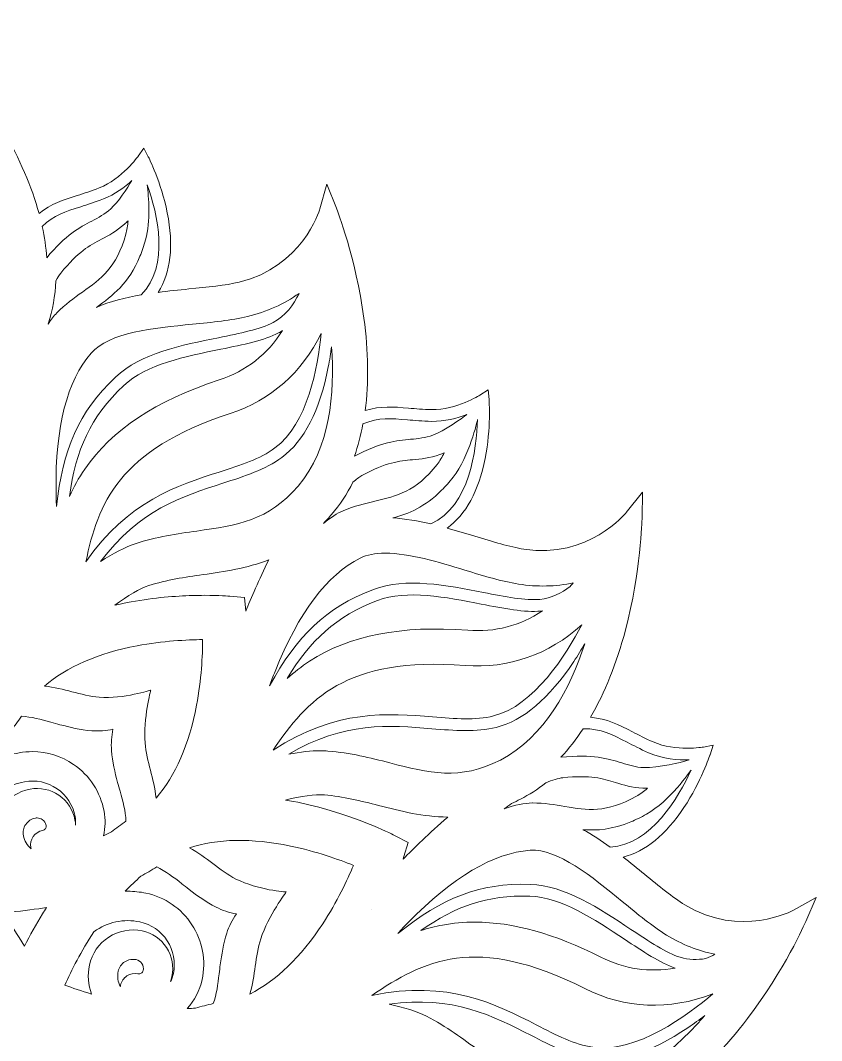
# Model space of a CAD drawing. Header units: millimetres. Extents: x 33 to 1311, y -849 to -20.
# Drawn here: x 1144.9 to 1281.2, y -193.4 to -19.9 of the extents above; entities that cross this region are included whole.
import ezdxf

# ---------------------------------------------------------------- set-up
doc = ezdxf.new("R2010")
doc.units = ezdxf.units.MM
doc.header["$MEASUREMENT"] = 0
doc.layers.add('Layer 4', color=7, linetype='Continuous')

msp = doc.modelspace()

# ---------------------------------------------------------------- linework, layer by layer
at = {"layer": 'Layer 4', "lineweight": 0}
for points, knots in [([(1276.78, -244.55), (1276.68, -244.56), (1266.57, -245.61), (1260.06, -236.65), (1258.62, -234.67), (1257.2, -232.02), (1255.7, -229.21), (1255.09, -228.06), (1254.46, -226.88), (1253.81, -225.71), (1257.51, -226.09), (1261.66, -224.79), (1266.04, -221.84), (1270.42, -218.89), (1273.46, -215.37), (1273.59, -215.22), (1273.59, -215.22), (1274.68, -213.95), (1274.68, -213.95), (1274.68, -213.95), (1273.04, -213.6), (1273.04, -213.6), (1272.99, -213.58), (1268.4, -212.55), (1265.49, -209.53), (1264.47, -208.47), (1263.66, -207.51), (1262.88, -206.58), (1261.14, -204.5), (1259.67, -202.75), (1256.93, -201.42), (1260.96, -198.46), (1264.87, -194.52), (1268.57, -189.66), (1274.88, -181.38), (1278.35, -173.45), (1278.49, -173.12), (1278.49, -173.12), (1280.25, -169.06), (1280.25, -169.06), (1280.25, -169.06), (1276.39, -171.21), (1276.39, -171.21), (1276.3, -171.26), (1267.36, -176.09), (1257.92, -170.31), (1255.83, -169.03), (1253.51, -167.12), (1251.04, -165.1), (1249.87, -164.13), (1248.66, -163.14), (1247.43, -162.18), (1251.19, -161.23), (1254.71, -158.39), (1257.76, -153.78), (1260.68, -149.38), (1262.14, -144.96), (1262.2, -144.78), (1262.2, -144.78), (1262.73, -143.19), (1262.73, -143.19), (1262.73, -143.19), (1261.08, -143.48), (1261.08, -143.48), (1261.03, -143.49), (1256.39, -144.3), (1252.55, -142.62), (1251.19, -142.03), (1250.08, -141.45), (1249.01, -140.89), (1246.69, -139.68), (1244.72, -138.66), (1241.86, -138.42), (1244.3, -134.25), (1246.3, -129.3), (1247.8, -123.63), (1250.46, -113.57), (1250.63, -104.92), (1250.64, -104.55), (1250.64, -104.55), (1250.71, -100.14), (1250.71, -100.14), (1250.71, -100.14), (1247.96, -103.6), (1247.96, -103.6), (1247.9, -103.68), (1241.49, -111.57), (1230.55, -109.84), (1228.14, -109.46), (1225.26, -108.58), (1222.21, -107.65), (1220.66, -107.18), (1219.07, -106.7), (1217.47, -106.26), (1220.67, -103.97), (1222.89, -99.95), (1223.96, -94.43), (1224.97, -89.25), (1224.64, -84.61), (1224.62, -84.41), (1224.62, -84.41), (1224.49, -82.74), (1224.49, -82.74), (1224.49, -82.74), (1223.08, -83.65), (1223.08, -83.65), (1223.04, -83.67), (1219.06, -86.19), (1214.87, -86.11), (1213.4, -86.09), (1212.15, -85.97), (1210.94, -85.87), (1208.38, -85.64), (1206.21, -85.46), (1203.55, -86.28), (1204.18, -81.56), (1204.11, -76.3), (1203.34, -70.59), (1201.95, -60.27), (1198.8, -52.21), (1198.66, -51.87), (1198.66, -51.87), (1197.05, -47.8), (1197.05, -47.8), (1197.05, -47.8), (1195.83, -52.01), (1195.83, -52.01), (1195.71, -52.41), (1192.84, -61.86), (1182.13, -64.44), (1179.75, -65.01), (1176.75, -65.31), (1173.58, -65.61), (1171.87, -65.78), (1170.11, -65.95), (1168.35, -66.18), (1170.49, -62.83), (1171.04, -58.22), (1169.9, -52.64), (1168.85, -47.46), (1166.77, -43.31), (1166.68, -43.13), (1166.68, -43.13), (1165.92, -41.64), (1165.92, -41.64), (1165.92, -41.64), (1164.96, -43.01), (1164.96, -43.01), (1164.94, -43.05), (1162.22, -46.9), (1158.32, -48.43), (1156.95, -48.97), (1155.75, -49.35), (1154.59, -49.71), (1152.21, -50.46), (1150.18, -51.1), (1148.1, -52.78), (1146.86, -48.24), (1144.82, -43.49), (1141.97, -38.59), (1136.73, -29.59), (1130.74, -23.35), (1130.48, -23.09), (1130.48, -23.09), (1127.44, -19.95), (1127.44, -19.95), (1127.44, -19.95), (1127.92, -24.3), (1127.92, -24.3), (1127.96, -24.72), (1128.92, -34.55), (1120.02, -41.03), (1118.04, -42.47), (1115.38, -43.88), (1112.57, -45.38), (1111.06, -46.19), (1109.51, -47.02), (1107.97, -47.9), (1108.67, -43.99), (1107.4, -39.53), (1104.22, -34.81), (1101.27, -30.43), (1097.75, -27.39), (1097.61, -27.26), (1097.61, -27.26), (1096.33, -26.17), (1096.33, -26.17), (1096.33, -26.17), (1095.98, -27.81), (1095.98, -27.81), (1095.97, -27.86), (1094.93, -32.45), (1091.91, -35.36), (1090.85, -36.38), (1089.89, -37.19), (1088.96, -37.97), (1087.04, -39.57), (1085.41, -40.94), (1084.12, -43.29), (1081.25, -39.57), (1077.53, -35.95), (1073.02, -32.51), (1064.74, -26.21), (1056.81, -22.74), (1056.48, -22.59), (1056.48, -22.59), (1052.43, -20.83), (1052.43, -20.83), (1052.43, -20.83), (1054.57, -24.7), (1054.57, -24.7), (1054.62, -24.78), (1059.46, -33.72), (1053.68, -43.17), (1052.4, -45.26), (1050.49, -47.58), (1048.46, -50.04), (1047.38, -51.36), (1046.26, -52.72), (1045.19, -54.11), (1044.33, -50.24), (1041.45, -46.61), (1036.72, -43.47), (1032.32, -40.56), (1027.9, -39.09), (1027.72, -39.03), (1027.72, -39.03), (1026.13, -38.51), (1026.13, -38.51), (1026.13, -38.51), (1026.42, -40.16), (1026.42, -40.16), (1026.43, -40.21), (1027.24, -44.85), (1025.56, -48.69), (1024.97, -50.04), (1024.39, -51.16), (1023.83, -52.23), (1022.67, -54.45), (1021.68, -56.34), (1021.4, -59), (1017.31, -56.66), (1012.49, -54.74), (1007, -53.29), (996.94, -50.63), (988.28, -50.46), (987.92, -50.45), (987.92, -50.45), (983.5, -50.38), (983.5, -50.38), (983.5, -50.38), (986.96, -53.12), (986.96, -53.12), (987.04, -53.19), (994.93, -59.6), (993.2, -70.54), (992.82, -72.95), (991.95, -75.83), (991.02, -78.88), (990.52, -80.51), (990.01, -82.18), (989.55, -83.88), (987.27, -80.64), (983.24, -78.39), (977.67, -77.31), (972.49, -76.3), (967.85, -76.64), (967.65, -76.65), (967.65, -76.65), (967.5, -76.66), (967.5, -76.66), (967.5, -76.66), (967.19, -76.6), (967.19, -76.6), (967.19, -76.6), (967.25, -76.68), (967.25, -76.68), (967.25, -76.68), (965.98, -76.78), (965.98, -76.78), (965.98, -76.78), (966.89, -78.19), (966.89, -78.19), (966.91, -78.23), (969.43, -82.21), (969.35, -86.4), (969.33, -87.88), (969.22, -89.13), (969.11, -90.34), (968.89, -92.82), (968.7, -94.95), (969.45, -97.52), (964.78, -96.92), (959.59, -96.98), (953.95, -97.74), (943.64, -99.14), (935.58, -102.29), (935.24, -102.42), (935.24, -102.42), (931.17, -104.03), (931.17, -104.03), (931.17, -104.03), (935.37, -105.26), (935.37, -105.26), (935.77, -105.38), (945.23, -108.25), (947.81, -118.96), (948.38, -121.34), (948.67, -124.33), (948.98, -127.5), (949.12, -128.96), (949.27, -130.46), (949.45, -131.96), (946.08, -129.63), (941.34, -129.01), (935.55, -130.18), (930.38, -131.23), (926.22, -133.32), (926.05, -133.41), (926.05, -133.41), (924.55, -134.16), (924.55, -134.16), (924.55, -134.16), (925.93, -135.12), (925.93, -135.12), (925.97, -135.15), (929.82, -137.86), (931.35, -141.76), (931.89, -143.14), (932.26, -144.33), (932.63, -145.49), (933.48, -148.21), (934.2, -150.48), (936.49, -152.9), (931.85, -154.12), (926.98, -156.19), (921.95, -159.12), (912.96, -164.35), (906.72, -170.35), (906.46, -170.6), (906.46, -170.6), (903.31, -173.65), (903.31, -173.65), (903.31, -173.65), (907.67, -173.17), (907.67, -173.17), (908.08, -173.13), (917.92, -172.16), (924.4, -181.07), (925.83, -183.05), (927.25, -185.7), (928.75, -188.51), (929.29, -189.53), (929.84, -190.56), (930.41, -191.59), (926.54, -190.96), (922.14, -192.24), (917.5, -195.37), (913.12, -198.32), (910.08, -201.84), (909.95, -201.99), (909.95, -201.99), (908.86, -203.26), (908.86, -203.26), (908.86, -203.26), (910.49, -203.61), (910.49, -203.61), (910.54, -203.62), (915.14, -204.66), (918.04, -207.68), (919.07, -208.74), (919.87, -209.7), (920.65, -210.63), (922.6, -212.95), (924.2, -214.86), (927.62, -216.24), (923.56, -219.21), (919.61, -223.16), (915.88, -228.06), (909.57, -236.34), (906.1, -244.27), (905.96, -244.61), (905.96, -244.61), (904.2, -248.66), (904.2, -248.66), (904.2, -248.66), (908.06, -246.51), (908.06, -246.51), (908.15, -246.46), (917.09, -241.63), (926.54, -247.41), (928.62, -248.69), (930.95, -250.6), (933.41, -252.62), (934.25, -253.31), (935.11, -254.02), (935.98, -254.72), (932.17, -255.62), (928.6, -258.48), (925.5, -263.15), (922.59, -267.55), (921.12, -271.96), (921.06, -272.15), (921.06, -272.15), (920.54, -273.74), (920.54, -273.74), (920.54, -273.74), (922.19, -273.45), (922.19, -273.45), (922.24, -273.44), (926.88, -272.63), (930.72, -274.31), (932.07, -274.9), (933.18, -275.48), (934.26, -276.04), (936.99, -277.47), (939.23, -278.63), (943.04, -278.55), (940.39, -282.87), (938.24, -288.08), (936.65, -294.09), (933.99, -304.15), (933.82, -312.8), (933.81, -313.17), (933.81, -313.17), (933.74, -317.54), (933.74, -317.54), (933.74, -317.54), (936.49, -314.13), (936.49, -314.13), (936.75, -313.8), (943.02, -306.17), (953.9, -307.88), (956.31, -308.26), (959.19, -309.14), (962.24, -310.07), (963.15, -310.34), (964.07, -310.62), (965, -310.9), (961.94, -313.21), (959.81, -317.16), (958.76, -322.54), (957.76, -327.72), (958.09, -332.36), (958.11, -332.55), (958.11, -332.55), (958.23, -334.22), (958.23, -334.22), (958.23, -334.22), (959.64, -333.32), (959.64, -333.32), (959.68, -333.29), (963.66, -330.77), (967.85, -330.85), (969.33, -330.88), (970.58, -330.99), (971.79, -331.1), (974.94, -331.38), (977.51, -331.6), (981.14, -329.93), (980.28, -335.04), (980.25, -340.81), (981.11, -347.13), (982.5, -357.45), (985.66, -365.51), (985.79, -365.85), (985.79, -365.85), (987.4, -369.92), (987.4, -369.92), (987.4, -369.92), (988.63, -365.71), (988.63, -365.71), (988.74, -365.31), (991.62, -355.86), (1002.32, -353.28), (1004.7, -352.71), (1007.7, -352.42), (1010.87, -352.11), (1011.68, -352.03), (1012.5, -351.95), (1013.32, -351.86), (1011.55, -355.14), (1011.17, -359.48), (1012.24, -364.66), (1013.31, -369.85), (1015.42, -374.02), (1015.51, -374.2), (1015.51, -374.2), (1016.27, -375.7), (1016.27, -375.7), (1016.27, -375.7), (1017.24, -374.32), (1017.24, -374.32), (1017.26, -374.28), (1019.98, -370.43), (1023.91, -368.9), (1025.29, -368.37), (1026.5, -367.99), (1027.66, -367.63), (1030.69, -366.69), (1033.16, -365.92), (1035.88, -363), (1037.02, -368.12), (1039.22, -373.53), (1042.48, -379.13), (1047.72, -388.13), (1053.71, -394.37), (1053.97, -394.63), (1053.97, -394.63), (1057.04, -397.8), (1057.04, -397.8), (1057.04, -397.8), (1056.54, -393.42), (1056.54, -393.42), (1056.52, -393.31), (1055.48, -383.2), (1064.43, -376.69), (1066.41, -375.25), (1069.07, -373.84), (1071.88, -372.34), (1072.6, -371.95), (1073.34, -371.56), (1074.08, -371.16), (1073.86, -374.73), (1075.17, -378.71), (1077.99, -382.89), (1080.95, -387.26), (1084.46, -390.31), (1084.61, -390.43), (1084.61, -390.43), (1085.88, -391.53), (1085.88, -391.53), (1085.88, -391.53), (1086.24, -389.89), (1086.24, -389.89), (1086.25, -389.84), (1087.28, -385.25), (1090.3, -382.34), (1091.36, -381.31), (1092.33, -380.51), (1093.26, -379.73), (1095.63, -377.75), (1097.57, -376.12), (1098.95, -372.55), (1101.98, -376.94), (1106.16, -381.19), (1111.43, -385.21), (1119.71, -391.51), (1127.64, -394.98), (1127.97, -395.13), (1127.97, -395.13), (1132.02, -396.89), (1132.02, -396.89), (1132.02, -396.89), (1129.88, -393.03), (1129.88, -393.03), (1129.83, -392.94), (1124.99, -384), (1130.78, -374.55), (1132.05, -372.47), (1133.96, -370.14), (1135.99, -367.68), (1136.48, -367.08), (1136.98, -366.47), (1137.48, -365.86), (1138.72, -369.13), (1141.42, -372.2), (1145.49, -374.91), (1149.91, -377.85), (1154.34, -379.34), (1154.52, -379.4), (1154.52, -379.4), (1156.12, -379.93), (1156.12, -379.93), (1156.12, -379.93), (1155.82, -378.27), (1155.82, -378.27), (1155.81, -378.22), (1155, -373.55), (1156.67, -369.68), (1157.26, -368.32), (1157.84, -367.2), (1158.4, -366.12), (1159.81, -363.4), (1160.96, -361.16), (1160.9, -357.39), (1165.41, -360.34), (1170.96, -362.72), (1177.45, -364.43), (1187.52, -367.09), (1196.17, -367.27), (1196.53, -367.27), (1196.53, -367.27), (1200.95, -367.35), (1200.95, -367.35), (1200.95, -367.35), (1197.49, -364.6), (1197.49, -364.6), (1197.41, -364.53), (1189.52, -358.12), (1191.25, -347.18), (1191.63, -344.77), (1192.51, -341.89), (1193.43, -338.84), (1193.69, -338.02), (1193.94, -337.18), (1194.19, -336.33), (1196.57, -338.58), (1200.04, -340.18), (1204.47, -341.04), (1209.65, -342.05), (1214.29, -341.71), (1214.48, -341.7), (1214.48, -341.7), (1216.15, -341.57), (1216.15, -341.57), (1216.15, -341.57), (1215.25, -340.16), (1215.25, -340.16), (1215.22, -340.12), (1212.7, -336.14), (1212.78, -331.95), (1212.81, -330.47), (1212.92, -329.23), (1213.03, -328.02), (1213.28, -325.2), (1213.48, -322.84), (1212.33, -319.78), (1215.19, -320.34), (1218.26, -320.62), (1221.54, -320.62), (1224.39, -320.62), (1227.38, -320.41), (1230.51, -319.98), (1240.82, -318.59), (1248.88, -315.44), (1249.22, -315.31), (1249.22, -315.31), (1253.29, -313.7), (1253.29, -313.7), (1253.29, -313.7), (1249.09, -312.47), (1249.09, -312.47), (1248.69, -312.35), (1239.23, -309.48), (1236.65, -298.77), (1236.08, -296.39), (1235.79, -293.4), (1235.48, -290.22), (1235.38, -289.22), (1235.28, -288.2), (1235.17, -287.17), (1238.36, -288.65), (1242.46, -288.92), (1247.29, -287.94), (1252.46, -286.88), (1256.62, -284.8), (1256.79, -284.71), (1256.79, -284.71), (1258.28, -283.96), (1258.28, -283.96), (1258.28, -283.96), (1256.91, -283), (1256.91, -283), (1256.87, -282.97), (1253.02, -280.26), (1251.49, -276.36), (1250.95, -274.98), (1250.57, -273.78), (1250.21, -272.63), (1249.35, -269.9), (1248.64, -267.63), (1246.35, -265.22), (1251.47, -264.07), (1256.89, -261.87), (1262.5, -258.6), (1271.49, -253.37), (1277.73, -247.37), (1277.99, -247.12), (1277.99, -247.12), (1281.17, -244.05), (1281.17, -244.05), (1281.17, -244.05), (1276.78, -244.55), (1276.78, -244.55)], [0, 0, 0, 0, 1, 1, 1, 2, 2, 2, 3, 3, 3, 4, 4, 4, 5, 5, 5, 6, 6, 6, 7, 7, 7, 8, 8, 8, 9, 9, 9, 10, 10, 10, 11, 11, 11, 12, 12, 12, 13, 13, 13, 14, 14, 14, 15, 15, 15, 16, 16, 16, 17, 17, 17, 18, 18, 18, 19, 19, 19, 20, 20, 20, 21, 21, 21, 22, 22, 22, 23, 23, 23, 24, 24, 24, 25, 25, 25, 26, 26, 26, 27, 27, 27, 28, 28, 28, 29, 29, 29, 30, 30, 30, 31, 31, 31, 32, 32, 32, 33, 33, 33, 34, 34, 34, 35, 35, 35, 36, 36, 36, 37, 37, 37, 38, 38, 38, 39, 39, 39, 40, 40, 40, 41, 41, 41, 42, 42, 42, 43, 43, 43, 44, 44, 44, 45, 45, 45, 46, 46, 46, 47, 47, 47, 48, 48, 48, 49, 49, 49, 50, 50, 50, 51, 51, 51, 52, 52, 52, 53, 53, 53, 54, 54, 54, 55, 55, 55, 56, 56, 56, 57, 57, 57, 58, 58, 58, 59, 59, 59, 60, 60, 60, 61, 61, 61, 62, 62, 62, 63, 63, 63, 64, 64, 64, 65, 65, 65, 66, 66, 66, 67, 67, 67, 68, 68, 68, 69, 69, 69, 70, 70, 70, 71, 71, 71, 72, 72, 72, 73, 73, 73, 74, 74, 74, 75, 75, 75, 76, 76, 76, 77, 77, 77, 78, 78, 78, 79, 79, 79, 80, 80, 80, 81, 81, 81, 82, 82, 82, 83, 83, 83, 84, 84, 84, 85, 85, 85, 86, 86, 86, 87, 87, 87, 88, 88, 88, 89, 89, 89, 90, 90, 90, 91, 91, 91, 92, 92, 92, 93, 93, 93, 94, 94, 94, 95, 95, 95, 96, 96, 96, 97, 97, 97, 98, 98, 98, 99, 99, 99, 100, 100, 100, 101, 101, 101, 102, 102, 102, 103, 103, 103, 104, 104, 104, 105, 105, 105, 106, 106, 106, 107, 107, 107, 108, 108, 108, 109, 109, 109, 110, 110, 110, 111, 111, 111, 112, 112, 112, 113, 113, 113, 114, 114, 114, 115, 115, 115, 116, 116, 116, 117, 117, 117, 118, 118, 118, 119, 119, 119, 120, 120, 120, 121, 121, 121, 122, 122, 122, 123, 123, 123, 124, 124, 124, 125, 125, 125, 126, 126, 126, 127, 127, 127, 128, 128, 128, 129, 129, 129, 130, 130, 130, 131, 131, 131, 132, 132, 132, 133, 133, 133, 134, 134, 134, 135, 135, 135, 136, 136, 136, 137, 137, 137, 138, 138, 138, 139, 139, 139, 140, 140, 140, 141, 141, 141, 142, 142, 142, 143, 143, 143, 144, 144, 144, 145, 145, 145, 146, 146, 146, 147, 147, 147, 148, 148, 148, 149, 149, 149, 150, 150, 150, 151, 151, 151, 152, 152, 152, 153, 153, 153, 154, 154, 154, 155, 155, 155, 156, 156, 156, 157, 157, 157, 158, 158, 158, 159, 159, 159, 160, 160, 160, 161, 161, 161, 162, 162, 162, 163, 163, 163, 164, 164, 164, 165, 165, 165, 166, 166, 166, 167, 167, 167, 168, 168, 168, 169, 169, 169, 170, 170, 170, 171, 171, 171, 172, 172, 172, 173, 173, 173, 174, 174, 174, 175, 175, 175, 176, 176, 176, 177, 177, 177, 178, 178, 178, 179, 179, 179, 180, 180, 180, 181, 181, 181, 182, 182, 182, 183, 183, 183, 184, 184, 184, 185, 185, 185, 186, 186, 186, 187, 187, 187, 188, 188, 188, 189, 189, 189, 190, 190, 190, 191, 191, 191, 192, 192, 192, 193, 193, 193, 194, 194, 194, 195, 195, 195, 196, 196, 196, 197, 197, 197, 198, 198, 198, 199, 199, 199, 200, 200, 200, 201, 201, 201, 202, 202, 202, 203, 203, 203, 204, 204, 204, 205, 205, 205, 206, 206, 206, 207, 207, 207, 208, 208, 208, 209, 209, 209, 210, 210, 210, 211, 211, 211, 212, 212, 212, 213, 213, 213, 214, 214, 214, 215, 215, 215, 216, 216, 216, 217, 217, 217, 218, 218, 218, 219, 219, 219, 220, 220, 220, 221, 221, 221, 222, 222, 222, 223, 223, 223, 224, 224, 224, 225, 225, 225, 226, 226, 226, 227, 227, 227, 228, 228, 228, 228]), ([(1155.19, -51.62), (1156.33, -51.26), (1157.61, -50.86), (1159.05, -50.3), (1160.99, -49.54), (1162.64, -48.32), (1163.9, -47.16), (1163.09, -48.47), (1161.52, -50.88), (1160.31, -51.96), (1159.23, -52.92), (1158.23, -53.45), (1157.07, -54.06), (1155, -55.15), (1152.66, -56.38), (1149.41, -60.3), (1149.29, -58.56), (1149.03, -56.78), (1148.63, -54.96), (1150.67, -53.05), (1152.59, -52.44), (1155.19, -51.62)], [0, 0, 0, 0, 1, 1, 1, 2, 2, 2, 3, 3, 3, 4, 4, 4, 5, 5, 5, 6, 6, 6, 7, 7, 7, 7]), ([(1165.48, -66.6), (1162.78, -67.06), (1160.17, -67.71), (1157.86, -68.73), (1160.58, -66.77), (1163.35, -64.67), (1165.26, -60.05), (1165.61, -59.21), (1165.93, -58.28), (1166.22, -57.25), (1167.11, -54.06), (1166.75, -49.94), (1166.48, -47.88), (1168.27, -52.9), (1170.33, -61.64), (1165.48, -66.6)], [0, 0, 0, 0, 1, 1, 1, 2, 2, 2, 3, 3, 3, 4, 4, 4, 5, 5, 5, 5]), ([(1149.65, -71.57), (1149.65, -71.55), (1149.66, -71.53), (1149.66, -71.52), (1150.4, -69.22), (1150.84, -66.76), (1150.97, -64.22), (1151.23, -63.71), (1151.51, -63.28), (1151.79, -62.93), (1154.78, -59.22), (1156.69, -58.22), (1158.71, -57.16), (1159.96, -56.5), (1161.26, -55.82), (1162.65, -54.57), (1162.84, -54.4), (1163.04, -54.21), (1163.24, -54), (1163.18, -54.81), (1163.06, -55.6), (1162.86, -56.3), (1161.27, -62), (1158.59, -63.91), (1155.49, -66.13), (1155.49, -66.13), (1155.48, -66.13), (1155.48, -66.13), (1154.05, -67.15), (1152.56, -68.21), (1151.11, -69.67), (1150.62, -70.17), (1150.13, -70.8), (1149.65, -71.57)], [0, 0, 0, 0, 1, 1, 1, 2, 2, 2, 3, 3, 3, 4, 4, 4, 5, 5, 5, 6, 6, 6, 7, 7, 7, 8, 8, 8, 9, 9, 9, 10, 10, 10, 11, 11, 11, 11]), ([(1174.2, -71.6), (1177.58, -71.27), (1180.78, -70.96), (1183.56, -70.29), (1186.82, -69.5), (1189.75, -68.18), (1192.33, -66.35), (1191.39, -68.3), (1189.99, -70.2), (1187.89, -71.31), (1185.76, -72.44), (1182.29, -73.14), (1178.62, -73.89), (1172.4, -75.14), (1165.36, -76.57), (1161.11, -80.58), (1154.72, -86.61), (1152.15, -92.85), (1151.06, -102.61), (1151.02, -101.68), (1150.99, -100.76), (1150.98, -99.86), (1150.86, -89.05), (1152.88, -81.2), (1156.97, -76.51), (1160.06, -72.98), (1167.57, -72.24), (1174.2, -71.6)], [0, 0, 0, 0, 1, 1, 1, 2, 2, 2, 3, 3, 3, 4, 4, 4, 5, 5, 5, 6, 6, 6, 7, 7, 7, 8, 8, 8, 9, 9, 9, 9]), ([(1178.74, -81.06), (1167.95, -84.6), (1160.47, -89.57), (1155.88, -96.23), (1154.83, -97.75), (1153.97, -99.31), (1153.26, -100.87), (1154.37, -92.99), (1156.79, -87.41), (1162.49, -82.03), (1166.32, -78.42), (1173.06, -77.05), (1179.01, -75.85), (1182.83, -75.07), (1186.44, -74.34), (1188.82, -73.08), (1189.06, -72.96), (1189.28, -72.82), (1189.5, -72.68), (1186.94, -76.73), (1183.34, -79.55), (1178.74, -81.06)], [0, 0, 0, 0, 1, 1, 1, 2, 2, 2, 3, 3, 3, 4, 4, 4, 5, 5, 5, 6, 6, 6, 7, 7, 7, 7]), ([(1188.21, -92.63), (1185.64, -94.53), (1182.43, -95.55), (1178.72, -96.74), (1171.7, -98.98), (1163.18, -101.71), (1156.07, -111.99), (1158.11, -102.14), (1161.56, -93.02), (1180.61, -86.76), (1187.51, -84.49), (1192.81, -79.81), (1196.09, -73.16), (1195.52, -78.89), (1193.75, -88.54), (1188.21, -92.63)], [0, 0, 0, 0, 1, 1, 1, 2, 2, 2, 3, 3, 3, 4, 4, 4, 5, 5, 5, 5]), ([(1192.14, -99.11), (1187.14, -105.01), (1181.75, -105.79), (1174.93, -106.76), (1171.57, -107.24), (1168.09, -107.74), (1164.46, -108.92), (1162.69, -109.5), (1160.71, -110.52), (1158.54, -111.96), (1165.04, -103.22), (1172.56, -100.81), (1179.33, -98.64), (1183.05, -97.45), (1186.56, -96.33), (1189.39, -94.24), (1193.17, -91.46), (1195.82, -86.29), (1197.28, -78.87), (1197.52, -77.67), (1197.7, -76.51), (1197.85, -75.44), (1198.42, -83.28), (1197.61, -92.67), (1192.14, -99.11)], [0, 0, 0, 0, 1, 1, 1, 2, 2, 2, 3, 3, 3, 4, 4, 4, 5, 5, 5, 6, 6, 6, 7, 7, 7, 8, 8, 8, 8]), ([(1210.76, -87.86), (1211.95, -87.96), (1213.29, -88.08), (1214.83, -88.11), (1217.07, -88.16), (1219.2, -87.58), (1220.86, -86.95), (1220.04, -87.56), (1216.94, -89.81), (1215.08, -90.46), (1213.72, -90.93), (1212.59, -91.04), (1211.28, -91.16), (1208.94, -91.37), (1206.29, -91.62), (1201.72, -94.04), (1202.34, -92.31), (1202.82, -90.46), (1203.18, -88.52), (1205.92, -87.43), (1207.96, -87.61), (1210.76, -87.86)], [0, 0, 0, 0, 1, 1, 1, 2, 2, 2, 3, 3, 3, 4, 4, 4, 5, 5, 5, 6, 6, 6, 7, 7, 7, 7]), ([(1214.73, -105.55), (1212.55, -105.04), (1210.38, -104.66), (1208.27, -104.54), (1210.95, -103.81), (1213.69, -102.69), (1216.56, -99.82), (1217.21, -99.18), (1217.86, -98.44), (1218.52, -97.6), (1221.29, -94.07), (1222.6, -88.05), (1222.66, -87.79), (1222.66, -87.79), (1222.66, -87.77), (1222.66, -87.77), (1222.51, -92.87), (1221.33, -102.55), (1214.73, -105.55)], [0, 0, 0, 0, 1, 1, 1, 2, 2, 2, 3, 3, 3, 4, 4, 4, 5, 5, 5, 6, 6, 6, 6]), ([(1201.48, -98.46), (1202.03, -97.96), (1202.54, -97.58), (1203.01, -97.32), (1207.19, -95.05), (1209.34, -94.85), (1211.62, -94.64), (1213.03, -94.51), (1214.49, -94.38), (1216.25, -93.76), (1216.49, -93.68), (1216.74, -93.57), (1217.01, -93.46), (1216.64, -94.18), (1216.23, -94.86), (1215.78, -95.44), (1212.13, -100.09), (1208.92, -100.83), (1205.2, -101.69), (1203.48, -102.09), (1201.7, -102.5), (1199.81, -103.3), (1198.81, -103.71), (1197.71, -104.43), (1196.48, -105.46), (1196.95, -104.97), (1197.41, -104.47), (1197.85, -103.95), (1199.24, -102.31), (1200.46, -100.46), (1201.48, -98.46)], [0, 0, 0, 0, 1, 1, 1, 2, 2, 2, 3, 3, 3, 4, 4, 4, 5, 5, 5, 6, 6, 6, 7, 7, 7, 8, 8, 8, 9, 9, 9, 10, 10, 10, 10]), ([(1229.65, -115.78), (1232.84, -116.28), (1235.96, -116.21), (1238.95, -115.56), (1238.78, -115.76), (1238.6, -115.97), (1238.42, -116.17), (1236.96, -117.3), (1235.22, -118.19), (1233.23, -118.38), (1230.84, -118.61), (1227.36, -117.93), (1223.68, -117.21), (1217.46, -115.99), (1210.41, -114.61), (1204.95, -116.69), (1196.77, -119.81), (1192.01, -124.57), (1187.29, -133.09), (1187.59, -132.26), (1187.91, -131.43), (1188.23, -130.63), (1192.25, -120.6), (1197.12, -114.12), (1202.7, -111.35), (1203.84, -110.79), (1205.23, -110.52), (1206.97, -110.52), (1211.01, -110.52), (1216.05, -112.05), (1220.49, -113.4), (1223.74, -114.4), (1226.82, -115.33), (1229.65, -115.78)], [0, 0, 0, 0, 1, 1, 1, 2, 2, 2, 3, 3, 3, 4, 4, 4, 5, 5, 5, 6, 6, 6, 7, 7, 7, 8, 8, 8, 9, 9, 9, 10, 10, 10, 11, 11, 11, 11]), ([(1183.24, -120.37), (1183.24, -120.37), (1183.03, -118.08), (1183.03, -118.08), (1183.03, -118.08), (1180.55, -117.85), (1180.55, -117.85), (1180.42, -117.84), (1178.78, -117.69), (1176.19, -117.69), (1173.72, -117.69), (1170.39, -117.83), (1166.68, -118.33), (1164.71, -118.6), (1162.8, -118.95), (1160.96, -119.39), (1163.24, -117.69), (1165.22, -116.54), (1166.77, -116.04), (1169.77, -115.06), (1172.93, -114.61), (1175.98, -114.17), (1179.66, -113.64), (1183.42, -113.1), (1187.15, -111.66), (1185.5, -115.06), (1184.14, -118.21), (1183.24, -120.37)], [0, 0, 0, 0, 1, 1, 1, 2, 2, 2, 3, 3, 3, 4, 4, 4, 5, 5, 5, 6, 6, 6, 7, 7, 7, 8, 8, 8, 9, 9, 9, 9]), ([(1221.02, -123.63), (1209.69, -122.77), (1200.89, -124.49), (1194.1, -128.89), (1192.7, -129.8), (1191.45, -130.79), (1190.29, -131.83), (1194.23, -125.33), (1198.55, -121.27), (1205.66, -118.56), (1210.58, -116.69), (1217.34, -118.01), (1223.3, -119.17), (1227.12, -119.92), (1230.74, -120.63), (1233.42, -120.37), (1233.51, -120.36), (1233.6, -120.35), (1233.7, -120.34), (1229.9, -122.87), (1225.66, -123.98), (1221.02, -123.63)], [0, 0, 0, 0, 1, 1, 1, 2, 2, 2, 3, 3, 3, 4, 4, 4, 5, 5, 5, 6, 6, 6, 7, 7, 7, 7]), ([(1187.9, -144.02), (1193.64, -135.5), (1200.18, -128.07), (1220.57, -129.61), (1227.93, -130.16), (1234.74, -127.79), (1240.37, -122.72), (1237.75, -127.73), (1232.28, -136.49), (1225.37, -138.2), (1222.27, -138.97), (1218.92, -138.69), (1215.03, -138.36), (1207.6, -137.74), (1198.56, -136.99), (1187.9, -144.02)], [0, 0, 0, 0, 1, 1, 1, 2, 2, 2, 3, 3, 3, 4, 4, 4, 5, 5, 5, 5]), ([(1164.78, -126.27), (1169.14, -125.44), (1173.25, -125.24), (1175.92, -125.22), (1175.9, -127.9), (1175.71, -132.01), (1174.88, -136.37), (1173.6, -143.05), (1171.29, -148.35), (1168, -152.17), (1167.83, -150.49), (1167.42, -148.91), (1167.05, -147.44), (1166.65, -145.92), (1166.24, -144.34), (1166.13, -142.79), (1165.82, -138.63), (1167.09, -133.8), (1167.09, -133.8), (1167.09, -133.8), (1162.5, -135.31), (1158.34, -135.01), (1156.8, -134.89), (1155.22, -134.48), (1153.69, -134.09), (1152.23, -133.71), (1150.66, -133.31), (1149.01, -133.14), (1152.82, -129.85), (1158.12, -127.55), (1164.78, -126.27)], [0, 0, 0, 0, 1, 1, 1, 2, 2, 2, 3, 3, 3, 4, 4, 4, 5, 5, 5, 6, 6, 6, 7, 7, 7, 8, 8, 8, 9, 9, 9, 10, 10, 10, 10]), ([(1226.54, -145.69), (1219.66, -149.23), (1214.39, -147.88), (1207.72, -146.17), (1204.42, -145.33), (1201.01, -144.46), (1197.22, -144.16), (1196.81, -144.13), (1196.38, -144.11), (1195.93, -144.11), (1194.35, -144.11), (1192.55, -144.31), (1190.55, -144.71), (1199.91, -139.11), (1207.78, -139.76), (1214.87, -140.36), (1218.76, -140.68), (1222.43, -140.99), (1225.85, -140.14), (1230.4, -139.01), (1234.83, -135.25), (1239.02, -128.96), (1239.72, -127.91), (1240.34, -126.89), (1240.9, -125.92), (1238.43, -133.42), (1234.08, -141.82), (1226.54, -145.69)], [0, 0, 0, 0, 1, 1, 1, 2, 2, 2, 3, 3, 3, 4, 4, 4, 5, 5, 5, 6, 6, 6, 7, 7, 7, 8, 8, 8, 9, 9, 9, 9]), ([(1150.12, -139.26), (1150.64, -139.41), (1151.14, -139.55), (1151.64, -139.68), (1153.35, -140.12), (1155.11, -140.58), (1157.05, -140.72), (1158.26, -140.81), (1159.47, -140.72), (1160.67, -140.46), (1160.41, -141.67), (1160.33, -142.88), (1160.42, -144.08), (1160.56, -146.02), (1161.01, -147.79), (1161.45, -149.49), (1161.58, -149.99), (1161.73, -150.5), (1161.87, -151.01), (1162.34, -152.68), (1162.82, -154.39), (1162.88, -156.07), (1162.04, -156.65), (1161.21, -157.27), (1160.4, -157.92), (1159.97, -158.14), (1159.53, -158.35), (1159.08, -158.55), (1159.38, -157.2), (1159.41, -155.79), (1159.15, -154.39), (1158.54, -151.14), (1156.71, -148.31), (1153.98, -146.44), (1151.89, -145.01), (1149.47, -144.26), (1146.99, -144.26), (1146.23, -144.26), (1145.46, -144.33), (1144.7, -144.47), (1143.5, -144.69), (1142.34, -145.06), (1141.24, -145.57), (1141.82, -143.84), (1142.49, -142.22), (1143.24, -140.75), (1143.89, -139.94), (1144.52, -139.11), (1145.1, -138.26), (1146.76, -138.32), (1148.47, -138.8), (1150.12, -139.26)], [0, 0, 0, 0, 1, 1, 1, 2, 2, 2, 3, 3, 3, 4, 4, 4, 5, 5, 5, 6, 6, 6, 7, 7, 7, 8, 8, 8, 9, 9, 9, 10, 10, 10, 11, 11, 11, 12, 12, 12, 13, 13, 13, 14, 14, 14, 15, 15, 15, 16, 16, 16, 17, 17, 17, 17]), ([(1248.08, -142.66), (1249.13, -143.21), (1250.33, -143.83), (1251.75, -144.45), (1254.16, -145.5), (1256.76, -145.72), (1258.66, -145.68), (1258.66, -145.68), (1257.89, -145.89), (1257.89, -145.89), (1257.85, -145.9), (1253.22, -147.11), (1250.95, -146.98), (1249.52, -146.9), (1248.43, -146.57), (1247.18, -146.18), (1244.87, -145.46), (1242.25, -144.65), (1236.83, -145.22), (1238.19, -143.78), (1239.46, -142.15), (1240.64, -140.37), (1243.7, -140.37), (1245.54, -141.33), (1248.08, -142.66)], [0, 0, 0, 0, 1, 1, 1, 2, 2, 2, 3, 3, 3, 4, 4, 4, 5, 5, 5, 6, 6, 6, 7, 7, 7, 8, 8, 8, 8]), ([(1245.23, -160.51), (1243.72, -159.41), (1242.17, -158.38), (1240.59, -157.53), (1242.98, -157.71), (1245.58, -157.51), (1248.73, -156.2), (1249.58, -155.85), (1250.46, -155.42), (1251.39, -154.9), (1255.31, -152.7), (1258.82, -147.64), (1258.97, -147.42), (1258.97, -147.42), (1258.98, -147.4), (1258.98, -147.4), (1256.86, -152.05), (1252.2, -160.08), (1245.23, -160.51)], [0, 0, 0, 0, 1, 1, 1, 2, 2, 2, 3, 3, 3, 4, 4, 4, 5, 5, 5, 6, 6, 6, 6]), ([(1154.3, -156.77), (1154.29, -156.47), (1154.26, -156.18), (1154.21, -155.89), (1153.89, -154.17), (1152.92, -152.67), (1151.47, -151.68), (1150.03, -150.69), (1148.29, -150.33), (1146.57, -150.64), (1144.58, -151.01), (1142.86, -152.13), (1141.72, -153.8), (1140.57, -155.47), (1140.15, -157.48), (1140.51, -159.46), (1140.72, -160.6), (1141.15, -161.66), (1141.75, -162.61), (1140.49, -162.71), (1139.34, -162.76), (1138.36, -162.79), (1138.44, -160.35), (1138.67, -157.1), (1139.27, -153.53), (1140.76, -151.34), (1143, -149.87), (1145.61, -149.39), (1147.55, -149.03), (1149.52, -149.44), (1151.15, -150.56), (1152.77, -151.68), (1153.87, -153.36), (1154.23, -155.3), (1154.23, -155.3), (1154.23, -155.3), (1154.23, -155.3), (1154.32, -155.79), (1154.34, -156.28), (1154.3, -156.77)], [0, 0, 0, 0, 1, 1, 1, 2, 2, 2, 3, 3, 3, 4, 4, 4, 5, 5, 5, 6, 6, 6, 7, 7, 7, 8, 8, 8, 9, 9, 9, 10, 10, 10, 11, 11, 11, 12, 12, 12, 13, 13, 13, 13]), ([(1234.27, -149.59), (1235.4, -149.09), (1236.38, -148.79), (1237.18, -148.7), (1241.91, -148.2), (1243.97, -148.84), (1246.15, -149.52), (1247.51, -149.94), (1248.9, -150.37), (1250.77, -150.48), (1251.02, -150.49), (1251.3, -150.49), (1251.59, -150.49), (1250.97, -151.01), (1250.33, -151.49), (1249.69, -151.85), (1244.54, -154.75), (1241.29, -154.21), (1237.53, -153.58), (1237.53, -153.58), (1237.53, -153.58), (1237.53, -153.58), (1235.81, -153.29), (1234.03, -152.99), (1232, -152.99), (1231.98, -152.99), (1231.95, -152.99), (1231.93, -152.99), (1230.65, -153), (1229.09, -153.33), (1227.18, -154), (1227.61, -153.68), (1228.04, -153.36), (1228.46, -153.07), (1228.97, -152.84), (1229.47, -152.6), (1229.96, -152.35), (1231.44, -151.59), (1232.89, -150.66), (1234.27, -149.59)], [0, 0, 0, 0, 1, 1, 1, 2, 2, 2, 3, 3, 3, 4, 4, 4, 5, 5, 5, 6, 6, 6, 7, 7, 7, 8, 8, 8, 9, 9, 9, 10, 10, 10, 11, 11, 11, 12, 12, 12, 13, 13, 13, 13]), ([(1208.66, -158.57), (1208.66, -158.57), (1208.66, -158.57), (1208.66, -158.57), (1208.43, -158.45), (1203.08, -155.66), (1195.66, -153.71), (1193.74, -153.2), (1191.84, -152.8), (1189.98, -152.5), (1192.72, -151.8), (1194.99, -151.5), (1196.62, -151.62), (1199.77, -151.87), (1202.86, -152.66), (1205.84, -153.42), (1209.58, -154.38), (1213.42, -155.36), (1217.59, -155.39), (1214.47, -158.13), (1211.75, -160.77), (1209.99, -162.53), (1210.06, -162.32), (1210.11, -162.17), (1210.13, -162.11), (1210.13, -162.11), (1210.86, -159.73), (1210.86, -159.73), (1210.86, -159.73), (1208.66, -158.57), (1208.66, -158.57)], [0, 0, 0, 0, 1, 1, 1, 2, 2, 2, 3, 3, 3, 4, 4, 4, 5, 5, 5, 6, 6, 6, 7, 7, 7, 8, 8, 8, 9, 9, 9, 10, 10, 10, 10]), ([(1146.7, -160.58), (1146.71, -160.66), (1146.73, -160.73), (1146.75, -160.8), (1146.06, -160.23), (1145.6, -159.44), (1145.43, -158.55), (1145.3, -157.88), (1145.45, -157.2), (1145.84, -156.63), (1146.23, -156.07), (1146.81, -155.69), (1147.48, -155.56), (1147.58, -155.54), (1147.68, -155.53), (1147.78, -155.53), (1148.08, -155.53), (1148.38, -155.63), (1148.65, -155.81), (1148.99, -156.04), (1149.22, -156.39), (1149.29, -156.8), (1149.33, -157), (1149.29, -157.19), (1149.18, -157.36), (1149.06, -157.52), (1148.9, -157.63), (1148.7, -157.67), (1147.34, -157.92), (1146.45, -159.23), (1146.7, -160.58)], [0, 0, 0, 0, 1, 1, 1, 2, 2, 2, 3, 3, 3, 4, 4, 4, 5, 5, 5, 6, 6, 6, 7, 7, 7, 8, 8, 8, 9, 9, 9, 10, 10, 10, 10]), ([(1190.87, -160.31), (1195.22, -161.21), (1199.09, -162.6), (1201.57, -163.61), (1200.53, -166.07), (1198.77, -169.79), (1196.34, -173.51), (1192.6, -179.19), (1188.44, -183.2), (1183.94, -185.47), (1184.42, -183.86), (1184.65, -182.24), (1184.86, -180.74), (1185.08, -179.18), (1185.31, -177.57), (1185.8, -176.09), (1187.1, -172.13), (1190.12, -168.13), (1190.12, -168.13), (1190.12, -168.13), (1185.31, -167.8), (1181.58, -165.92), (1180.2, -165.22), (1178.9, -164.24), (1177.64, -163.29), (1176.43, -162.39), (1175.14, -161.41), (1173.67, -160.62), (1178.45, -159.04), (1184.23, -158.94), (1190.87, -160.31)], [0, 0, 0, 0, 1, 1, 1, 2, 2, 2, 3, 3, 3, 4, 4, 4, 5, 5, 5, 6, 6, 6, 7, 7, 7, 8, 8, 8, 9, 9, 9, 10, 10, 10, 10]), ([(1254.81, -175.44), (1257.43, -177.04), (1260.18, -178.14), (1263.03, -178.71), (1262.52, -178.98), (1262, -179.22), (1261.48, -179.44), (1260.06, -179.68), (1258.57, -179.67), (1257.11, -179.22), (1254.81, -178.51), (1251.86, -176.55), (1248.73, -174.48), (1243.45, -170.97), (1237.46, -167), (1231.63, -166.83), (1222.9, -166.58), (1216.7, -169.14), (1209.1, -175.17), (1209.69, -174.53), (1210.28, -173.91), (1210.87, -173.31), (1218.42, -165.59), (1225.4, -161.46), (1231.61, -161.04), (1236.31, -160.73), (1242.13, -165.52), (1247.27, -169.75), (1249.9, -171.91), (1252.38, -173.95), (1254.81, -175.44)], [0, 0, 0, 0, 1, 1, 1, 2, 2, 2, 3, 3, 3, 4, 4, 4, 5, 5, 5, 6, 6, 6, 7, 7, 7, 8, 8, 8, 9, 9, 9, 10, 10, 10, 10]), ([(1165.43, -165.44), (1166.34, -164.95), (1167.24, -164.42), (1168.1, -163.85), (1169.61, -164.55), (1171.01, -165.65), (1172.36, -166.71), (1172.78, -167.04), (1173.19, -167.36), (1173.61, -167.68), (1175.01, -168.73), (1176.46, -169.83), (1178.2, -170.7), (1179.28, -171.25), (1180.43, -171.63), (1181.65, -171.85), (1180.95, -172.86), (1180.4, -173.95), (1180.02, -175.1), (1179.41, -176.95), (1179.16, -178.75), (1178.91, -180.49), (1178.84, -181), (1178.78, -181.53), (1178.72, -182.06), (1178.51, -183.78), (1178.3, -185.54), (1177.72, -187.11), (1176.71, -187.32), (1175.71, -187.58), (1174.72, -187.87), (1174.24, -187.91), (1173.76, -187.94), (1173.27, -187.95), (1174.54, -186.58), (1175.43, -184.89), (1175.83, -183.02), (1176.51, -179.78), (1175.9, -176.47), (1174.09, -173.69), (1172.29, -170.92), (1169.51, -169.01), (1166.27, -168.32), (1165.26, -168.11), (1164.23, -168), (1163.2, -168), (1163.05, -168), (1162.9, -168), (1162.76, -168.01), (1163.64, -167.07), (1164.53, -166.22), (1165.43, -165.44)], [0, 0, 0, 0, 1, 1, 1, 2, 2, 2, 3, 3, 3, 4, 4, 4, 5, 5, 5, 6, 6, 6, 7, 7, 7, 8, 8, 8, 9, 9, 9, 10, 10, 10, 11, 11, 11, 12, 12, 12, 13, 13, 13, 14, 14, 14, 15, 15, 15, 16, 16, 16, 17, 17, 17, 17]), ([(1243.61, -179.18), (1235.75, -175.21), (1228.7, -173.25), (1222.23, -173.25), (1220.35, -173.25), (1218.51, -173.42), (1216.72, -173.75), (1215.44, -173.98), (1214.21, -174.3), (1213.03, -174.68), (1218.87, -170.54), (1224.27, -168.62), (1231.57, -168.83), (1236.84, -168.99), (1242.57, -172.79), (1247.63, -176.15), (1250.78, -178.23), (1253.76, -180.21), (1256.28, -181.05), (1251.91, -181.85), (1247.67, -181.24), (1243.61, -179.18)], [0, 0, 0, 0, 1, 1, 1, 2, 2, 2, 3, 3, 3, 4, 4, 4, 5, 5, 5, 6, 6, 6, 7, 7, 7, 7]), ([(1148.06, -170.96), (1148.49, -170.89), (1148.92, -170.82), (1149.35, -170.75), (1149.11, -171.12), (1148.88, -171.49), (1148.66, -171.86), (1147.59, -173.63), (1146.58, -175.46), (1145.63, -177.35), (1144.47, -175.39), (1143.19, -173.48), (1141.81, -171.65), (1143.92, -171.5), (1146.01, -171.27), (1148.06, -170.96)], [0, 0, 0, 0, 1, 1, 1, 2, 2, 2, 3, 3, 3, 4, 4, 4, 5, 5, 5, 5]), ([(1204.7, -171.02), (1204.7, -171.02), (1204.7, -171.02), (1204.7, -171.02), (1204.7, -171.02), (1204.7, -171.02), (1204.7, -171.02), (1204.7, -171.02), (1204.7, -171.02), (1204.7, -171.02), (1204.7, -171.02), (1204.7, -171.02), (1204.7, -171.02)], [0, 0, 0, 0, 1, 1, 1, 2, 2, 2, 3, 3, 3, 4, 4, 4, 4]), ([(1165.24, -173.21), (1167.17, -173.62), (1168.83, -174.76), (1169.9, -176.42), (1170.98, -178.07), (1171.34, -180.05), (1170.94, -181.98), (1170.83, -182.47), (1170.67, -182.93), (1170.44, -183.36), (1170.55, -183.08), (1170.63, -182.8), (1170.69, -182.51), (1171.05, -180.8), (1170.73, -179.05), (1169.78, -177.58), (1168.82, -176.11), (1167.35, -175.1), (1165.64, -174.74), (1163.66, -174.32), (1161.64, -174.7), (1159.95, -175.8), (1158.25, -176.9), (1157.09, -178.6), (1156.67, -180.57), (1156.32, -182.24), (1156.45, -183.93), (1157.03, -185.49), (1155.3, -184.96), (1153.76, -184.43), (1152.49, -183.94), (1153.6, -181.47), (1155.24, -178.22), (1157.43, -174.87), (1159.69, -173.24), (1162.52, -172.64), (1165.24, -173.21)], [0, 0, 0, 0, 1, 1, 1, 2, 2, 2, 3, 3, 3, 4, 4, 4, 5, 5, 5, 6, 6, 6, 7, 7, 7, 8, 8, 8, 9, 9, 9, 10, 10, 10, 11, 11, 11, 12, 12, 12, 12]), ([(1262.65, -185.45), (1258.52, -188.99), (1249.65, -195.63), (1242.26, -194.52), (1239.11, -194.04), (1236.11, -192.5), (1232.65, -190.71), (1225.89, -187.23), (1217.64, -182.98), (1204.67, -185.71), (1213.4, -179.86), (1222.26, -175.12), (1240.9, -184.54), (1247.74, -188), (1255.24, -188.3), (1262.65, -185.45)], [0, 0, 0, 0, 1, 1, 1, 2, 2, 2, 3, 3, 3, 4, 4, 4, 5, 5, 5, 5]), ([(1161.56, -181.61), (1161.7, -180.94), (1162.1, -180.36), (1162.67, -179.99), (1163.09, -179.72), (1163.58, -179.58), (1164.07, -179.58), (1164.25, -179.58), (1164.42, -179.59), (1164.6, -179.63), (1165.01, -179.72), (1165.35, -179.95), (1165.58, -180.3), (1165.81, -180.65), (1165.89, -181.07), (1165.8, -181.47), (1165.76, -181.67), (1165.65, -181.83), (1165.48, -181.94), (1165.31, -182.05), (1165.12, -182.09), (1164.92, -182.04), (1164.27, -181.91), (1163.6, -182.03), (1163.04, -182.39), (1162.48, -182.76), (1162.1, -183.32), (1161.96, -183.97), (1161.94, -184.05), (1161.93, -184.12), (1161.92, -184.19), (1161.5, -183.4), (1161.37, -182.5), (1161.56, -181.61)], [0, 0, 0, 0, 1, 1, 1, 2, 2, 2, 3, 3, 3, 4, 4, 4, 5, 5, 5, 6, 6, 6, 7, 7, 7, 8, 8, 8, 9, 9, 9, 10, 10, 10, 11, 11, 11, 11]), ([(1240.5, -201.89), (1232.79, -202.53), (1228.43, -199.26), (1222.92, -195.13), (1220.2, -193.09), (1217.38, -190.98), (1213.99, -189.25), (1212.32, -188.4), (1210.19, -187.72), (1207.61, -187.21), (1218.4, -185.62), (1225.42, -189.24), (1231.73, -192.49), (1235.2, -194.28), (1238.48, -195.97), (1241.96, -196.5), (1246.6, -197.2), (1252.13, -195.42), (1258.41, -191.21), (1259.45, -190.51), (1260.41, -189.8), (1261.29, -189.13), (1260.87, -189.63), (1260.43, -190.11), (1260, -190.59), (1253.62, -197.55), (1247.06, -201.35), (1240.5, -201.89)], [0, 0, 0, 0, 1, 1, 1, 2, 2, 2, 3, 3, 3, 4, 4, 4, 5, 5, 5, 6, 6, 6, 7, 7, 7, 8, 8, 8, 9, 9, 9, 9])]:
    msp.add_open_spline(points, degree=3, knots=knots, dxfattribs=at)

doc.saveas('drawing.dxf')
